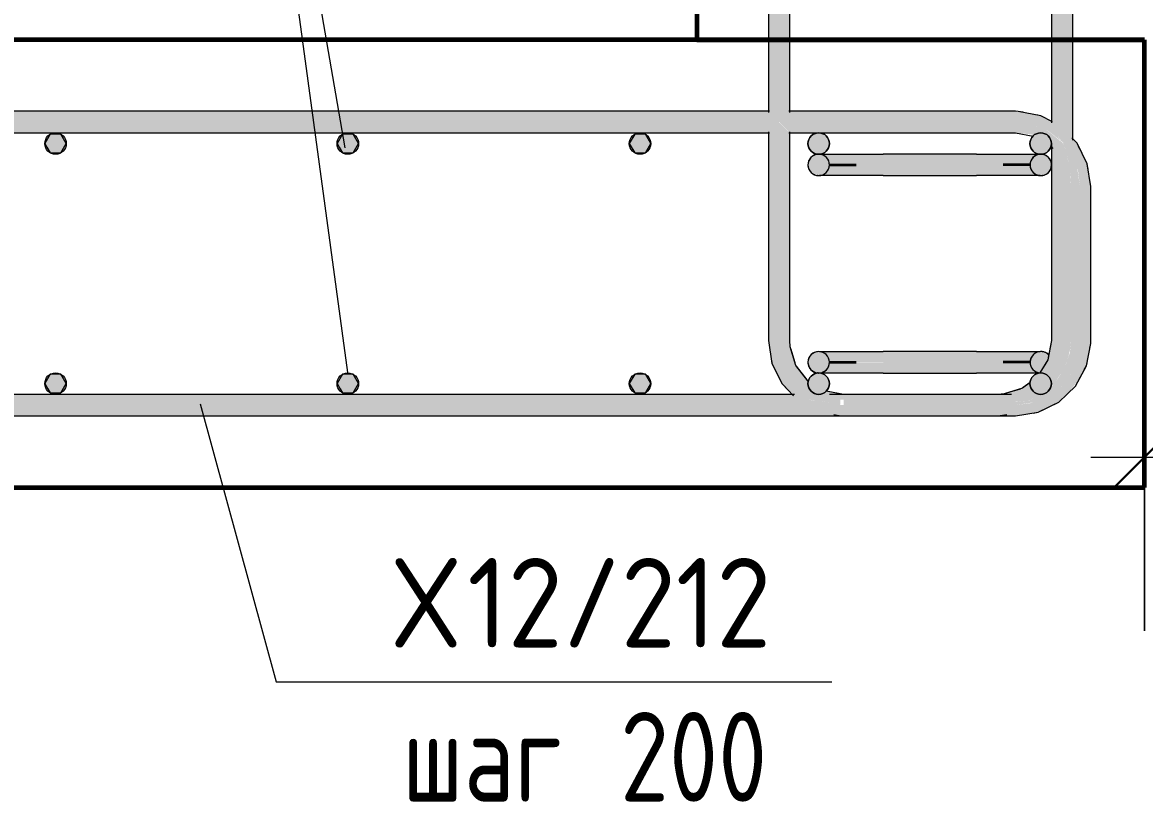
# Model space of a CAD drawing. Header units: millimetres. Extents: x 2384 to 38512, y -3571 to 48684.
# Drawn here: x 3384 to 4010, y 42890 to 43325 of the extents above; entities that cross this region are included whole.
import ezdxf

# ---------------------------------------------------------------- set-up
doc = ezdxf.new("R2010")
doc.units = ezdxf.units.MM
for name, color, linetype, lineweight in [('AA_Dim', 7, 'Continuous', 9), ('AA_Dim-20', 7, 'Continuous', 9), ('AA_Oformlenie', 7, 'Continuous', 9), ('AA_Vinoska', 7, 'Continuous', 9), ('AF_Stena_Опалубка', 253, 'Continuous', 20), ('KR_Armatura', 7, 'Continuous', 20), ('KR_Armatura_Tonkie', 7, 'Continuous', 20)]:
    doc.layers.add(name, color=color, linetype=linetype, lineweight=lineweight)
doc.styles.add('ISOCPEUR_1', font='isocpeur.ttf', dxfattribs={"width": 0.9, "height": 50})
doc.styles.add('ISOCPEUR_2', font='isocpeur.ttf', dxfattribs={"width": 0.8, "height": 50})
doc.dimstyles.new('00_Точн_3_знака__прозр_', dxfattribs={"dimscale": 304.8, "dimtxt": 49.799059, "dimasz": 0.111549, "dimexe": 0.098425, "dimexo": 0.065617, "dimgap": 0.006562, "dimtad": 1, "dimdec": 3, "dimrnd": 0.001, "dimdsep": 46, "dimtxsty": 'ISOCPEUR_1', "dimblk1": 'OBLIQUE', "dimblk2": 'OBLIQUE', "dimsah": 1, "dimcen": 0.09, "dimdle": 0.098425, "dimazin": 0, "dimtfac": 1, "dimtdec": 4, "dimtix": 1, "dimtmove": 1, "dimatfit": 3, "dimfxl": 1, "dimtvp": 1, "dimtolj": 1, "dimtzin": 0, "dimlwd": 18, "dimlwe": 18, "dimarcsym": 2})
doc.dimstyles.new('05_Округл_5мм__прозр__1', dxfattribs={"dimscale": 304.8, "dimtxt": 49.799059, "dimasz": 0.111549, "dimexe": 0.098425, "dimexo": 0.065617, "dimgap": 0.006562, "dimtad": 1, "dimdec": 0, "dimrnd": 5, "dimdsep": 46, "dimtxsty": 'ISOCPEUR_1', "dimblk1": 'OBLIQUE', "dimblk2": 'OBLIQUE', "dimsah": 1, "dimcen": 0.09, "dimdle": 0.098425, "dimazin": 0, "dimtfac": 1, "dimtdec": 4, "dimtix": 1, "dimtmove": 0, "dimatfit": 3, "dimfxl": 1, "dimtvp": 1, "dimtolj": 1, "dimtzin": 0, "dimlwd": 18, "dimlwe": 18, "dimarcsym": 2})

# ---------------------------------------------------------------- blocks, each defined once
blk = doc.blocks.new('350_Хомут прямоугольный верт _НесАрм_РабПлоск_ - 350_Хомут прямоугольный верт _НесАрм_РабПлоск_-3780184-Схема армирования стен входной группы в_о Г_1-Е_1_2_1-3_1 на отм_ -0_920')
at = {"layer": 'KR_Armatura_Tonkie'}
h = blk.add_hatch(color=256, dxfattribs=at)
h.paths.add_polyline_path([(3806.06, 43269), (3938.06, 43269), (3938.06, 43275), (3811.86, 43274.8), (3806.34, 43269.27)])
h.paths.add_polyline_path([(3667.36, 43269), (3806.06, 43269), (3806.06, 43269.27), (3805.79, 43269.28), (3800.06, 43275), (3192.06, 43274.8), (3192.06, 43273.97), (3192.06, 43273.82), (3192.06, 43269), (3638.54, 43269)])
h = blk.add_hatch(color=256, dxfattribs=at)
h.paths.add_polyline_path([(3980.06, 43233), (3978.69, 43242.36), (3975.62, 43251.37), (3970.06, 43259.86), (3969.86, 43259.48), (3969.08, 43259.58), (3968.3, 43257.85), (3967.06, 43256.41), (3965.61, 43256.38), (3964.06, 43257.75), (3969.24, 43251), (3972.84, 43242.32), (3974.06, 43233), (3979.86, 43233)])
h.paths.add_polyline_path([(3964.06, 43257.75), (3963.46, 43258.68), (3962.51, 43259.7), (3960.95, 43262.48), (3959.61, 43266.12), (3959.29, 43267.6), (3957.84, 43269.56), (3955.59, 43270.89), (3948.42, 43273.66), (3938.06, 43274.8), (3938.06, 43269), (3947.38, 43267.77), (3956.06, 43264.18), (3963.52, 43258.46)])
h = blk.add_hatch(color=256, dxfattribs=at)
h.paths.add_polyline_path([(3831.38, 43263), (3938.06, 43263.2), (3938.06, 43269), (3806.06, 43269), (3812.06, 43263), (3831.15, 43263)])
h.paths.add_polyline_path([(3725, 43263), (3800.27, 43263.2), (3806.06, 43269), (3288.06, 43269), (3297.42, 43267.24), (3304.62, 43266.51), (3307.34, 43265.81), (3312.99, 43264.6), (3316.14, 43263.2), (3317.48, 43263), (3696.18, 43263)])
h.paths.add_polyline_path([(3202.06, 43269), (3192.06, 43269), (3192.26, 43267.45), (3193.52, 43267.96), (3193.8, 43267.96), (3197.29, 43268.57), (3198.98, 43268.72)])
h.paths.add_polyline_path([(3278.25, 43263), (3288.06, 43263.2), (3288.06, 43269), (3202.06, 43269), (3202.06, 43267.81), (3210.61, 43266.25), (3210.84, 43266.22), (3211.27, 43266), (3212.61, 43265.73), (3218.51, 43263.91), (3220.31, 43263.2), (3221.37, 43263), (3263.84, 43263)])
h = blk.add_hatch(color=256, dxfattribs=at)
h.paths.add_polyline_path([(3969.06, 43233), (3974.06, 43233), (3972.51, 43243.11), (3969.24, 43251), (3964.06, 43257.75), (3965.61, 43254.94), (3966.87, 43251), (3968.72, 43238.96), (3968.87, 43236.39)])
h.paths.add_polyline_path([(3958.2, 43255.22), (3958.53, 43255.8), (3958.87, 43255.96), (3959.91, 43255.74), (3961.06, 43257.92), (3962.51, 43258.65), (3963.52, 43258.18), (3955.59, 43264.37), (3947.38, 43267.77), (3938.06, 43269), (3938.06, 43263), (3946.87, 43262.11), (3948.31, 43261.62), (3949.06, 43262.2), (3951.28, 43262.9), (3952.06, 43263), (3953.61, 43262.8), (3955.59, 43261.79), (3956.72, 43260.7), (3957.26, 43260), (3957.88, 43258.41), (3958.03, 43256.75), (3958.08, 43255.33)])
for points in [[(3969.13, 43147), (3974.06, 43147), (3974.06, 43233), (3969.06, 43233), (3969.06, 43147)], [(3974.06, 43147), (3980.06, 43147), (3979.86, 43233), (3974.06, 43233), (3974.06, 43150.11)], [(3938.06, 43105), (3947.42, 43106.37), (3956.44, 43109.44), (3965.04, 43114.86), (3970.17, 43121.01), (3975.62, 43128.63), (3978.73, 43136.64), (3979.86, 43147), (3974.06, 43147), (3972.84, 43137.68), (3969.24, 43129), (3963.52, 43121.54), (3955.59, 43115.63), (3946.76, 43112.14), (3938.06, 43111), (3938.06, 43105.16)], [(3938.06, 43111), (3948.17, 43112.55), (3956.06, 43115.82), (3963.57, 43121.62), (3969.24, 43129), (3972.84, 43137.68), (3974.06, 43147), (3969.06, 43147), (3968.35, 43140.06), (3967.7, 43138.45), (3966.52, 43134.62), (3963.07, 43128.04), (3959.66, 43123.01), (3957.47, 43120.51), (3956.97, 43119.63), (3956.06, 43118.57), (3955.06, 43117.8), (3953.61, 43117.2), (3950.43, 43116.55), (3949.74, 43116.1), (3947.38, 43114.46), (3946.34, 43113.8), (3943.77, 43113.24), (3941.18, 43113.08), (3938.06, 43112.65), (3938.06, 43111.06)]]:
    blk.add_hatch(color=256, dxfattribs=at).paths.add_polyline_path(points)
h = blk.add_hatch(color=256, dxfattribs=at)
h.paths.add_polyline_path([(3928.06, 43111), (3938.06, 43111), (3938.06, 43112.81), (3935.68, 43112.55), (3933.97, 43112.2)])
h.paths.add_polyline_path([(3869.12, 43111), (3928.06, 43111), (3928.06, 43117), (3842.06, 43116.8), (3842.06, 43111), (3854.71, 43111)])
h.paths.add_polyline_path([(3838.6, 43111), (3840.3, 43111.16), (3836.1, 43111.54), (3831.54, 43112.76), (3828.27, 43113.69), (3825.39, 43113.51), (3820.79, 43114.36), (3819.93, 43114.49), (3817.69, 43115.4), (3814.15, 43116.8), (3811.47, 43117), (3329.86, 43116.8), (3324.06, 43111), (3835.08, 43111)])
h.paths.add_polyline_path([(3192.06, 43111), (3324.06, 43111), (3324.06, 43111.27), (3323.79, 43111.27), (3318.06, 43117), (3192.06, 43116.8), (3192.06, 43112.23)])
h = blk.add_hatch(color=256, dxfattribs=at)
h.paths.add_polyline_path([(3897.94, 43105), (3938.06, 43105.2), (3938.06, 43111), (3324.06, 43111), (3330.06, 43105), (3869.12, 43105)])
h.paths.add_polyline_path([(3192.06, 43105), (3318.27, 43105.2), (3324.06, 43111), (3192.06, 43111), (3192.06, 43105.16)])
for p, q in [((3800.63, 43275), (3193.71, 43275)), ((3938.06, 43275), (3811.47, 43275)), ((3315.67, 43263), (3800.63, 43263)), ((3811.47, 43263), (3938.06, 43263)), ((3938.06, 43263), (3947.82, 43261.21)), ((3957.98, 43255.43), (3958.85, 43254.32)), ((3980.06, 43147), (3980.06, 43233)), ((3814.63, 43117), (3329.49, 43117)), ((3935.8, 43117), (3834.19, 43117)), ((3329.49, 43105), (3938.06, 43105))]:
    blk.add_line(p, q, dxfattribs=at)
at = {"layer": 'KR_Armatura_Tonkie', "flags": 128}
for points in [[(3958.63, 43269.06), (3952.2, 43272.55), (3939.59, 43274.97), (3938.06, 43275)], [(3980.06, 43233), (3978.1, 43245.69), (3972.4, 43257.19), (3969.49, 43260.2)], [(3938.06, 43105), (3950.75, 43106.96), (3962.25, 43112.67), (3971.49, 43121.58), (3977.61, 43132.86), (3980.03, 43145.47), (3980.06, 43147)]]:
    blk.add_lwpolyline(points, dxfattribs=at)
blk = doc.blocks.new('350_Хомут прямоугольный верт _НесАрм_РабПлоск_ - 350_Хомут прямоугольный верт _НесАрм_РабПлоск_-V2-Схема армирования стен входной группы в_о Г_1-Е_1_2_1-3_1 на отм_ -0_920')
at = {"layer": 'KR_Armatura_Tonkie'}
blk.add_line((3938.06, 43263), (3947.82, 43261.21), dxfattribs=at)
at = {"layer": 'KR_Armatura_Tonkie', "flags": 128}
for points in [[(3942.26, 43274.46), (3939.59, 43274.97), (3938.06, 43275)], [(3954.44, 43271.34), (3952.2, 43272.55), (3950.42, 43272.89)], [(3974, 43253.96), (3972.4, 43257.19), (3971.16, 43258.47)], [(3978.55, 43242.77), (3978.1, 43245.69), (3976.38, 43249.16)], [(3979.52, 43142.8), (3980.03, 43145.47), (3980.06, 43147)], [(3976.4, 43130.63), (3977.61, 43132.86), (3977.95, 43134.64)], [(3967.12, 43117.36), (3971.49, 43121.58), (3974.35, 43126.84)], [(3959.02, 43111.07), (3962.25, 43112.67), (3963.53, 43113.9)], [(3947.83, 43106.51), (3950.75, 43106.96), (3954.22, 43108.69)]]:
    blk.add_lwpolyline(points, dxfattribs=at)
blk = doc.blocks.new('350_Стержень верт с удлинением концов _НесАрм_РабПлоск_ - 350_Стержень верт с удлинением концов _НесАрм_РабПлоск_-V3-Схема армирования стен входной группы в_о Г_1-Е_1_2_1-3_1 на отм_ -0_920')
at = {"layer": 'KR_Armatura_Tonkie'}
blk.add_hatch(color=256, dxfattribs=at).paths.add_polyline_path([(12.23, 18.72), (13.78, 18.93), (15.23, 19.53), (16.47, 20.48), (17.42, 21.72), (18.02, 23.17), (18.23, 24.72), (18.02, 26.28), (17.33, 27.85), (16.47, 28.97), (14.55, 30.2), (13.78, 30.52), (12.23, 30.72), (9.91, 30.2), (9.23, 29.92), (7.98, 28.97), (7.03, 27.72), (6.43, 26.28), (6.23, 24.72), (6.62, 22.71), (7.03, 21.72), (7.98, 20.48), (9.23, 19.53), (10.67, 18.93)])
at = {"layer": 'AA_Oformlenie'}
for start, end in [(360, 180), (180, 360)]:
    blk.add_arc((12.23, 24.72), 6, start, end, dxfattribs=at)
at = {"layer": 'KR_Armatura_Tonkie'}
blk.add_circle((12.23, 24.72), 6, dxfattribs=at)
blk = doc.blocks.new('350_Стержень П торец СК-СГ _НесАрм_РабПлоск_ - 350_Стержень П торец СК-СГ _НесАрм_РабПлоск_-3786965-Схема армирования стен входной группы в_о Г_1-Е_1_2_1-3_1 на отм_ -0_920')
at = {"layer": 'KR_Armatura_Tonkie'}
h = blk.add_hatch(color=256, dxfattribs=at)
h.paths.add_polyline_path([(3806.06, 43147), (3812.06, 43147), (3811.86, 43263.2), (3805.82, 43269), (3805.82, 43268.76), (3800.06, 43263), (3800.27, 43147), (3804.51, 43147)])
h.paths.add_polyline_path([(3806.06, 43269), (3807.03, 43269.97), (3807.37, 43269.97), (3807.37, 43270.31), (3812.06, 43275), (3811.86, 43935), (3800.06, 43935), (3800.27, 43274.8), (3805.82, 43269.24)])
h = blk.add_hatch(color=256, dxfattribs=at)
h.paths.add_polyline_path([(3962.61, 43147), (3969.06, 43147), (3969.06, 43233), (3968.3, 43243.06), (3967.96, 43245.38), (3967.3, 43247.49), (3966.87, 43251.32), (3965.4, 43255.33), (3963.84, 43257.92), (3963.18, 43258.45), (3962.05, 43258.46), (3961.06, 43257.92), (3959.69, 43255.81), (3958.53, 43255.8), (3958.06, 43255.35), (3958.27, 43147), (3962.51, 43147)])
h.paths.add_polyline_path([(3965.61, 43256.38), (3967.06, 43256.41), (3968.3, 43257.85), (3969.12, 43259.56), (3969.86, 43259.48), (3970.06, 43260.04), (3969.86, 43935), (3958.06, 43935), (3958.27, 43268.87), (3959.29, 43267.6), (3959.82, 43265.33), (3961.06, 43262.19), (3962.8, 43259.47), (3965.4, 43256.57)])
for points in [[(3840.3, 43111.16), (3840.3, 43114), (3842.06, 43114), (3842.06, 43117), (3833.95, 43118.17), (3832.4, 43118.76), (3831.09, 43117.78), (3829.71, 43117.2), (3827.37, 43117.1), (3825.89, 43117.5), (3825.15, 43117.8), (3823.91, 43118.76), (3822.7, 43120.62), (3822.36, 43121.45), (3822.15, 43123), (3822.36, 43124.63), (3820.85, 43125.79), (3816.08, 43132), (3813.08, 43139.24), (3811.86, 43147), (3800.06, 43147), (3801.49, 43136.13), (3805.69, 43126), (3812.76, 43117), (3814.15, 43116.8), (3817.89, 43115.31), (3819.93, 43114.49), (3825.89, 43113.54), (3828.27, 43113.69), (3836.1, 43111.54)], [(3842.06, 43105), (3928.06, 43105.2), (3928.06, 43117), (3842.06, 43116.8), (3842.06, 43105.16)]]:
    blk.add_hatch(color=256, dxfattribs=at).paths.add_polyline_path(points)
h = blk.add_hatch(color=256, dxfattribs=at)
h.paths.add_polyline_path([(3928.06, 43111), (3938.06, 43112.81), (3944.32, 43113.36), (3946.66, 43114), (3951.22, 43117.11), (3950.51, 43117.2), (3948.56, 43118.19), (3947.74, 43118.86), (3946.81, 43120.14), (3946.2, 43121.99), (3946.06, 43123.32), (3943.06, 43121.02), (3935.83, 43118.02), (3928.06, 43116.8), (3928.06, 43112.65), (3928.06, 43112.55)])
h.paths.add_polyline_path([(3957.68, 43121.02), (3958.41, 43121.68), (3960, 43123.43), (3961.37, 43125.74), (3963.62, 43129), (3966.76, 43135.2), (3968.49, 43141.88), (3968.77, 43144.51), (3969, 43147), (3958.06, 43147), (3957.04, 43139.24), (3953.61, 43131.44), (3951.7, 43128.95), (3952.06, 43129), (3954.29, 43128.52), (3955.59, 43127.79), (3956.62, 43126.84), (3957.47, 43125.49), (3957.86, 43124.55), (3958.04, 43122.83), (3957.86, 43121.45)])
for p, q in [((3800.06, 43935), (3800.06, 43274.43)), ((3800.06, 43935), (3812.06, 43935)), ((3812.06, 43274.43), (3812.06, 43935)), ((3812.11, 43934.91), (3827.06, 43909.02)), ((3958.01, 43934.91), (3943.06, 43909.02)), ((3958.06, 43935), (3958.06, 43268.59)), ((3958.06, 43935), (3970.06, 43935)), ((3970.06, 43258.95), (3970.06, 43935)), ((3800.06, 43263.57), (3800.06, 43147)), ((3812.06, 43147), (3812.06, 43263.57)), ((3958.06, 43256.4), (3958.06, 43147)), ((3842.06, 43117), (3832.4, 43118.77)), ((3928.06, 43117), (3842.06, 43117)), ((3842.06, 43105), (3928.06, 43105)), ((3928.06, 43105), (3933.16, 43105.79))]:
    blk.add_line(p, q, dxfattribs=at)
at = {"layer": 'KR_Armatura_Tonkie', "flags": 128}
for points in [[(3800.06, 43147), (3802.02, 43134.31), (3807.73, 43122.81), (3814.09, 43116.21)], [(3822.14, 43124.57), (3815.47, 43133.11), (3812.27, 43143.46), (3812.06, 43147)], [(3958.06, 43147), (3956.11, 43136.34), (3951.62, 43128.94)], [(3946.15, 43123.69), (3941.95, 43120.41), (3931.6, 43117.21), (3928.06, 43117)], [(3836.57, 43105.79), (3840.53, 43105.03), (3842.06, 43105)]]:
    blk.add_lwpolyline(points, dxfattribs=at)
blk = doc.blocks.new('350_Стержень П торец СК-СГ _НесАрм_РабПлоск_ - 350_Стержень П торец СК-СГ _НесАрм_РабПлоск_-V5-Схема армирования стен входной группы в_о Г_1-Е_1_2_1-3_1 на отм_ -0_920')
at = {"layer": 'KR_Armatura_Tonkie'}
for p, q in [((3800.06, 43935), (3800.06, 43275)), ((3800.27, 43935), (3811.26, 43935)), ((3811.52, 43935), (3811.86, 43935)), ((3812.06, 43275), (3812.06, 43935)), ((3812.11, 43934.91), (3827.06, 43909.02)), ((3958.01, 43934.91), (3943.06, 43909.02)), ((3958.06, 43935), (3958.06, 43269.37)), ((3958.27, 43935), (3969.86, 43935)), ((3970.06, 43260.08), (3970.06, 43935)), ((3800.06, 43263.04), (3800.06, 43147)), ((3812.06, 43147), (3812.06, 43263.03)), ((3958.06, 43255.35), (3958.06, 43147)), ((3958.06, 43147), (3956.32, 43137.49)), ((3815.03, 43134.54), (3812.72, 43142.01)), ((3821.7, 43125.13), (3815.79, 43132.7)), ((3955.27, 43134.97), (3951.62, 43128.94)), ((3946.15, 43123.69), (3942.36, 43120.73)), ((3842.06, 43117), (3832.55, 43118.75)), ((3940.53, 43119.97), (3933.05, 43117.66))]:
    blk.add_line(p, q, dxfattribs=at)
at = {"layer": 'KR_Armatura_Tonkie', "flags": 128}
for points in [[(3801.9, 43135.12), (3802.02, 43134.31), (3803.37, 43131.6)], [(3806.98, 43124.32), (3807.73, 43122.81), (3809.73, 43120.73)]]:
    blk.add_lwpolyline(points, dxfattribs=at)
blk = doc.blocks.new('265_Выпуск П одной длины _НесАрм_РабПлоск_ - В1 _d12_ t250 угловой-V6-Схема армирования стен входной группы в_о Г_1-Е_1_2_1-3_1 на отм_ -0_920')
at = {"layer": 'KR_Armatura_Tonkie'}
for points in [[(-6, -6), (-4.45, -5.8), (-2.86, -5.09), (-1.76, -4.24), (-0.8, -3), (-0.2, -1.55), (0, 0), (-0.2, 1.55), (-0.8, 3), (-1.76, 4.24), (-3, 5.2), (-5.31, 5.91), (-6.69, 5.91), (-7.55, 5.8), (-9, 5.2), (-10.24, 4.24), (-11.2, 3), (-11.8, 1.55), (-12, 0), (-11.8, -1.55), (-11.2, -3), (-10.24, -4.24), (-9, -5.2), (-7.55, -5.8)], [(2.65, 0), (30, 0), (30, 6), (26.22, 5.62), (19.06, 5.48), (13.5, 5.88), (-1.31, 5.8), (-1.84, 5.72), (-4.45, 5.8), (-3, 5.26), (-1.76, 4.24), (-0.8, 3), (-0.2, 1.55), (0, 0), (1.02, 0)], [(30, -6), (30, 0), (0, 0), (-0.2, -1.55), (-0.8, -3), (-1.76, -4.24), (-4.08, -5.75), (-4.45, -5.98), (-0.6, -5.8), (2.08, -5.98), (20.71, -5.87), (25.5, -5.94)], [(77.76, 0), (82, 0), (82, 6), (30, 5.8), (30, 0), (74.79, 0)], [(30, -6), (82, -5.8), (82, 0), (30, 0), (30, -5.87)], [(89.76, 0), (112, 0), (112.2, 1.55), (112.8, 3), (113.76, 4.24), (115, 5.2), (116.11, 5.74), (114, 5.89), (99.32, 5.79), (96.7, 5.64), (82, 5.83), (82, 0)], [(82, -6), (93.89, -5.8), (96.7, -5.64), (103.28, -6), (116.79, -5.94), (116.45, -5.8), (114.86, -5.09), (113.76, -4.24), (112.8, -3), (112.2, -1.55), (112, 0), (82, 0), (82, -5.8)], [(118, -6), (119.55, -5.8), (121.44, -4.86), (122.24, -4.24), (123.2, -3), (123.91, -0.69), (123.8, 1.55), (123.2, 3), (122.24, 4.24), (121, 5.2), (118.69, 5.91), (117.31, 5.91), (116.45, 5.8), (115, 5.2), (113.76, 4.24), (112.8, 3), (112.2, 1.55), (112, 0), (112.2, -1.55), (112.8, -3), (113.76, -4.24), (115, -5.2), (116.45, -5.8)]]:
    blk.add_hatch(color=256, dxfattribs=at).paths.add_polyline_path(points)
at = {"layer": 'KR_Armatura'}
for centre, start, end in [((-6, 0), 91.2465, 88.51388), ((118, 0), 91.05366, 88.70953)]:
    blk.add_arc(centre, 6, start, end, dxfattribs=at)
at = {"layer": 'KR_Armatura_Tonkie'}
for p, q in [((-11.96, 0.72), (-11.94, 0.87)), ((-10.81, 3.58), (-10.67, 3.77)), ((-8.4, 5.5), (-8.17, 5.59)), ((82, 6), (30, 6)), ((118.72, 5.96), (118.87, 5.94)), ((121.58, 4.81), (121.77, 4.67)), ((123.5, 2.4), (123.59, 2.17)), ((-11.5, -2.4), (-11.59, -2.17)), ((-9.58, -4.81), (-9.77, -4.67)), ((-6.72, -5.96), (-6.87, -5.94)), ((30, -6), (82, -6)), ((120.4, -5.5), (120.17, -5.59)), ((122.81, -3.58), (122.67, -3.77))]:
    blk.add_line(p, q, dxfattribs=at)
at = {"layer": 'KR_Armatura_Tonkie', "lineweight": 35}
for p, q in [((0, 0), (15, 0)), ((112, 0), (97, 0))]:
    blk.add_line(p, q, dxfattribs=at)
at = {"layer": 'KR_Armatura_Tonkie', "flags": 128}
for points in [[(-11.57, 2.22), (-11.53, 2.34), (-11.5, 2.39)], [(-9.72, 4.71), (-9.63, 4.77), (-9.58, 4.82)], [(-6.87, 5.94), (-6.78, 5.95), (-6.7, 5.96)], [(-5.28, 6), (-4.97, 6), (-4.6, 6), (-4.17, 6), (-3.69, 6), (-3.16, 6), (-2.57, 6), (-1.93, 6), (-1.24, 6), (-0.5, 6), (0.29, 6), (1.12, 6), (2.01, 6), (2.93, 6), (3.91, 6), (4.92, 6), (5.97, 6), (7.06, 6), (8.19, 6), (9.35, 6), (10.55, 6), (11.78, 6), (13.03, 6), (14.32, 6), (15.62, 6), (16.96, 6), (18.31, 6), (19.68, 6), (21.07, 6), (22.47, 6), (23.88, 6), (25.3, 6), (26.74, 6), (28.17, 6), (29.61, 6), (30, 6)], [(82, 6), (83.44, 6), (84.88, 6), (86.31, 6), (87.74, 6), (89.15, 6), (90.56, 6), (91.95, 6), (93.32, 6), (94.68, 6), (96.02, 6), (97.33, 6), (98.62, 6), (99.89, 6), (101.12, 6), (102.33, 6), (103.5, 6), (104.64, 6), (105.74, 6), (106.8, 6), (107.82, 6), (108.81, 6), (109.75, 6), (110.64, 6), (111.49, 6), (112.29, 6), (113.05, 6), (113.75, 6), (114.4, 6), (115, 6), (115.55, 6), (116.05, 6), (116.49, 6), (116.87, 6), (117.2, 6)], [(120.22, 5.57), (120.34, 5.53), (120.39, 5.5)], [(122.71, 3.72), (122.77, 3.63), (122.82, 3.58)], [(-11.94, -0.87), (-11.95, -0.78), (-11.96, -0.7)], [(-10.71, -3.72), (-10.77, -3.63), (-10.82, -3.58)], [(-8.22, -5.57), (-8.34, -5.53), (-8.39, -5.5)], [(30, -6), (28.56, -6), (27.12, -6), (25.69, -6), (24.26, -6), (22.85, -6), (21.44, -6), (20.05, -6), (18.68, -6), (17.32, -6), (15.98, -6), (14.67, -6), (13.38, -6), (12.11, -6), (10.88, -6), (9.67, -6), (8.5, -6), (7.36, -6), (6.26, -6), (5.2, -6), (4.18, -6), (3.19, -6), (2.25, -6), (1.36, -6), (0.51, -6), (-0.29, -6), (-1.05, -6), (-1.75, -6), (-2.4, -6), (-3, -6), (-3.55, -6), (-4.05, -6), (-4.49, -6), (-4.87, -6), (-5.2, -6), (-5.48, -6), (-5.62, -6)], [(117.62, -6), (117.54, -6), (117.28, -6), (116.97, -6), (116.6, -6), (116.17, -6), (115.69, -6), (115.16, -6), (114.57, -6), (113.93, -6), (113.24, -6), (112.5, -6), (111.71, -6), (110.88, -6), (109.99, -6), (109.07, -6), (108.09, -6), (107.08, -6), (106.03, -6), (104.94, -6), (103.81, -6), (102.65, -6), (101.45, -6), (100.22, -6), (98.97, -6), (97.68, -6), (96.38, -6), (95.04, -6), (93.69, -6), (92.32, -6), (90.93, -6), (89.53, -6), (88.12, -6), (86.7, -6), (85.26, -6), (83.83, -6), (82.39, -6), (82, -6)], [(118.87, -5.94), (118.78, -5.95), (118.7, -5.96)], [(121.72, -4.71), (121.63, -4.77), (121.58, -4.82)], [(123.57, -2.22), (123.53, -2.34), (123.5, -2.39)]]:
    blk.add_lwpolyline(points, dxfattribs=at)
at = {"layer": 'KR_Armatura_Tonkie'}
for centre, start, end in [((-6, 0), 93.34748, 180), ((-6, 0), 180, 360), ((-6, 0), 360, 86.65252), ((118, 0), 93.78818, 180), ((118, 0), 180, 353.30504), ((118, 0), 6.69496, 87.09323)]:
    blk.add_arc(centre, 6, start, end, dxfattribs=at)
blk = doc.blocks.new('265_Выпуск П одной длины _НесАрм_РабПлоск_ - В1 _d12_ t250 угловой-V7-Схема армирования стен входной группы в_о Г_1-Е_1_2_1-3_1 на отм_ -0_920')
at = {"layer": 'KR_Armatura_Tonkie'}
for points in [[(-6.35, -5.95), (-4.45, -5.8), (-3, -5.2), (-1.76, -4.24), (-0.8, -3), (-0.2, -1.55), (-0.03, 0.22), (-0.2, 1.55), (-0.8, 3), (-1.76, 4.24), (-3, 5.2), (-4.45, 5.8), (-6, 6), (-7.55, 5.8), (-9, 5.2), (-10.24, 4.24), (-11.2, 3), (-11.8, 1.55), (-12, 0), (-11.8, -1.55), (-11.2, -3), (-10.24, -4.24), (-9, -5.2), (-6.69, -5.91)], [(4.02, 0), (30, 0.22), (30, 6), (26.22, 5.62), (19.06, 5.48), (13.5, 5.88), (-1.31, 5.8), (-1.84, 5.72), (-4.45, 5.8), (-3, 5.26), (-1.76, 4.24), (-0.8, 3), (-0.2, 1.55), (0, 0), (2.65, 0)], [(77.76, 0), (82, 0), (82, 6), (30, 5.8), (30, 0), (74.79, 0)], [(34.97, -6), (82, -5.8), (82, 0), (30, 0), (30, -6)], [(96.84, 0), (112.03, 0.22), (112.2, 1.55), (112.8, 3), (113.76, 4.24), (115, 5.2), (116.11, 5.74), (114, 5.89), (99.32, 5.79), (96.7, 5.64), (82, 5.83), (82, 0), (92.61, 0)], [(82, -6), (92.61, -5.87), (98.67, -5.75), (103.28, -6), (116.45, -5.8), (115, -5.2), (113.76, -4.24), (112.8, -3), (112.2, -1.55), (112, 0), (82, 0), (82, -5.8)], [(117.56, -5.94), (120.02, -2.6), (122.64, 3.73), (121.83, 4.56), (121, 5.2), (119.55, 5.8), (118, 6), (116.45, 5.8), (115, 5.2), (113.76, 4.24), (112.8, 3), (112.2, 1.55), (112, 0), (112.2, -1.55), (112.8, -3), (113.76, -4.24), (115.12, -5.25), (117.31, -5.91)]]:
    blk.add_hatch(color=256, dxfattribs=at).paths.add_polyline_path(points)
h = blk.add_hatch(color=256, dxfattribs=at)
h.paths.add_polyline_path([(-4.55, -5.99), (-4.45, -5.8), (-4.67, -5.99)])
h.paths.add_polyline_path([(30, -6), (30, 0), (0, 0), (-0.2, -1.55), (-0.8, -3), (-1.76, -4.24), (-4.08, -5.75), (-4.45, -5.98), (-0.6, -5.8), (2.08, -5.98), (20.71, -5.87), (25.5, -5.94)])
at = {"layer": 'KR_Armatura'}
for centre, start, end in [((-6, 0), 90, 268.51388), ((-6, 0), 270.78358, 90), ((118, 0), 90, 266.13914), ((118, 0), 38.00606, 90)]:
    blk.add_arc(centre, 6, start, end, dxfattribs=at)
at = {"layer": 'KR_Armatura_Tonkie'}
for p, q in [((-11.96, 0.72), (-11.94, 0.87)), ((-10.81, 3.58), (-10.67, 3.77)), ((-8.4, 5.5), (-8.17, 5.59)), ((82, 6), (30, 6)), ((118.72, 5.96), (118.87, 5.94)), ((121.58, 4.81), (121.77, 4.67)), ((-11.5, -2.4), (-11.59, -2.17)), ((-9.58, -4.81), (-9.77, -4.67)), ((-6.72, -5.96), (-6.87, -5.94)), ((30, -6), (82, -6))]:
    blk.add_line(p, q, dxfattribs=at)
at = {"layer": 'KR_Armatura_Tonkie', "lineweight": 35}
for p, q in [((0, 0), (15, 0)), ((112, 0), (97, 0))]:
    blk.add_line(p, q, dxfattribs=at)
at = {"layer": 'KR_Armatura_Tonkie', "flags": 128}
for points in [[(-11.57, 2.22), (-11.53, 2.34), (-11.5, 2.39)], [(-9.72, 4.71), (-9.63, 4.77), (-9.58, 4.82)], [(-6.87, 5.94), (-6.78, 5.95), (-6.7, 5.96)], [(-5.62, 6), (-5.54, 6), (-5.28, 6), (-4.97, 6), (-4.6, 6), (-4.17, 6), (-3.69, 6), (-3.16, 6), (-2.57, 6), (-1.93, 6), (-1.24, 6), (-0.5, 6), (0.29, 6), (1.12, 6), (2.01, 6), (2.93, 6), (3.91, 6), (4.92, 6), (5.97, 6), (7.06, 6), (8.19, 6), (9.35, 6), (10.55, 6), (11.78, 6), (13.03, 6), (14.32, 6), (15.62, 6), (16.96, 6), (18.31, 6), (19.68, 6), (21.07, 6), (22.47, 6), (23.88, 6), (25.3, 6), (26.74, 6), (28.17, 6), (29.61, 6), (30, 6)], [(82, 6), (83.44, 6), (84.88, 6), (86.31, 6), (87.74, 6), (89.15, 6), (90.56, 6), (91.95, 6), (93.32, 6), (94.68, 6), (96.02, 6), (97.33, 6), (98.62, 6), (99.89, 6), (101.12, 6), (102.33, 6), (103.5, 6), (104.64, 6), (105.74, 6), (106.8, 6), (107.82, 6), (108.81, 6), (109.75, 6), (110.64, 6), (111.49, 6), (112.29, 6), (113.05, 6), (113.75, 6), (114.4, 6), (115, 6), (115.55, 6), (116.05, 6), (116.49, 6), (116.87, 6), (117.2, 6), (117.48, 6), (117.62, 6)], [(120.22, 5.57), (120.34, 5.53), (120.39, 5.5)], [(-11.94, -0.87), (-11.95, -0.78), (-11.96, -0.7)], [(-10.71, -3.72), (-10.77, -3.63), (-10.82, -3.58)], [(-8.22, -5.57), (-8.34, -5.53), (-8.39, -5.5)], [(30, -6), (28.56, -6), (27.12, -6), (25.69, -6), (24.26, -6), (22.85, -6), (21.44, -6), (20.05, -6), (18.68, -6), (17.32, -6), (15.98, -6), (14.67, -6), (13.38, -6), (12.11, -6), (10.88, -6), (9.67, -6), (8.5, -6), (7.36, -6), (6.26, -6), (5.2, -6), (4.18, -6), (3.19, -6), (2.25, -6), (1.36, -6), (0.51, -6), (-0.29, -6), (-1.05, -6), (-1.75, -6), (-2.4, -6), (-3, -6), (-3.55, -6), (-4.05, -6), (-4.49, -6), (-4.87, -6), (-5.2, -6)], [(117.22, -6), (116.97, -6), (116.6, -6), (116.17, -6), (115.69, -6), (115.16, -6), (114.57, -6), (113.93, -6), (113.24, -6), (112.5, -6), (111.71, -6), (110.88, -6), (109.99, -6), (109.07, -6), (108.09, -6), (107.08, -6), (106.03, -6), (104.94, -6), (103.81, -6), (102.65, -6), (101.45, -6), (100.22, -6), (98.97, -6), (97.68, -6), (96.38, -6), (95.04, -6), (93.69, -6), (92.32, -6), (90.93, -6), (89.53, -6), (88.12, -6), (86.7, -6), (85.26, -6), (83.83, -6), (82.39, -6), (82, -6)]]:
    blk.add_lwpolyline(points, dxfattribs=at)
at = {"layer": 'KR_Armatura_Tonkie'}
for centre, start, end in [((-6, 0), 360, 180), ((-6, 0), 180, 266.65252), ((-6, 0), 273.34748, 360), ((118, 0), 38.77746, 180), ((118, 0), 180, 265.76713)]:
    blk.add_arc(centre, 6, start, end, dxfattribs=at)
blk = doc.blocks.new('DIMBLOCK7-Схема армирования стен входной группы в_о Г_1-Е_1_2_1-3_1 на отм_ -0_920')
at = {"layer": 'AA_Dim-20', "lineweight": 30}
for p, q in [((2828.22, 43357), (2811.22, 43374)), ((2828.22, 43357), (2845.22, 43340)), ((2828.22, 43257), (2811.22, 43274)), ((2828.22, 43257), (2845.22, 43240))]:
    blk.add_line(p, q, dxfattribs=at)
at = {"layer": 'AA_Dim-20', "lineweight": 18}
for p, q in [((3792.06, 43357), (2798.22, 43357)), ((2828.22, 43257), (2828.22, 43357)), ((2828.22, 43357), (3792.06, 43357)), ((3152.06, 43257), (2798.22, 43257)), ((2828.22, 43257), (3152.06, 43257))]:
    blk.add_line(p, q, dxfattribs=at)
at = {"layer": 'AA_Dim-20', "color": 0, "lineweight": 18, "insert": (2760.9, 43263.9), "char_height": 50, "width": 103.4288, "attachment_point": 1, "rotation": 90, "line_spacing_factor": 1.149209, "style": 'ISOCPEUR_1'}
blk.add_mtext('100', dxfattribs=at)
blk = doc.blocks.new('_Oblique')
at = {"color": 0, "linetype": 'ByBlock', "lineweight": -2}
blk.add_line((-0.5, -0.5), (0.5, 0.5), dxfattribs=at)
blk = doc.blocks.new('DIMBLOCK37-Схема армирования стен входной группы в_о Г_1-Е_1_2_1-3_1 на отм_ -0_920')
at = {"layer": 'AA_Dim-20', "lineweight": 18}
for p, q in [((4053.67, 43181.55), (4042.56, 43081.93)), ((4136.88, 43181.55), (4053.67, 43181.55)), ((4010.06, 42985), (4010.06, 43111.93)), ((4075.06, 42933), (4075.06, 43111.93)), ((3980.06, 43081.93), (4075.06, 43081.93)), ((4010.06, 43081.93), (4010.06, 42985)), ((4075.06, 43081.93), (4075.06, 42933))]:
    blk.add_line(p, q, dxfattribs=at)
at = {"layer": 'AA_Dim-20', "lineweight": 30}
for p, q in [((4010.06, 43081.93), (4027.06, 43098.93)), ((4075.06, 43081.93), (4092.06, 43098.93)), ((4010.06, 43081.93), (3993.06, 43064.93)), ((4075.06, 43081.93), (4058.06, 43064.93))]:
    blk.add_line(p, q, dxfattribs=at)
at = {"layer": 'AA_Dim-20', "color": 0, "lineweight": 18, "insert": (4073.67, 43248.87), "char_height": 50, "width": 75.8478, "attachment_point": 1, "line_spacing_factor": 1.149209, "style": 'ISOCPEUR_1'}
blk.add_mtext('65', dxfattribs=at)
blk = doc.blocks.new('042_М_Арматуры - Диам длина поз _ Комментарий-2260297-Схема армирования стен входной группы в_о Г_1-Е_1_2_1-3_1 на отм_ -0_920')
at = {"layer": 'AA_Vinoska'}
blk.add_line((-7, 0), (7, 0), dxfattribs=at)

msp = doc.modelspace()

# ---------------------------------------------------------------- hatches: boundary and pattern name
at = {"layer": 'KR_Armatura'}
h = msp.add_hatch(color=256, dxfattribs=at)
edge = h.paths.add_edge_path()
edge.add_arc((3402.1298, 43256.9999), 6, 0, 360)
for points in [[(3399.1298, 43251.8038), (3405.1298, 43251.8038), (3408.1298, 43256.9999), (3405.1298, 43262.1961), (3399.1298, 43262.1961), (3396.1298, 43256.9999), (3397.2926, 43254.9859)], [(3562.2758, 43251.8038), (3568.2758, 43251.8038), (3571.2758, 43256.9999), (3568.2758, 43262.1961), (3562.2758, 43262.1961), (3559.2758, 43256.9999), (3560.4387, 43254.9859)], [(3731.4219, 43251.8038), (3734.4219, 43256.9999), (3731.4219, 43262.1961), (3725.4219, 43262.1961), (3722.4219, 43256.9999), (3725.4219, 43251.8038)], [(3399.1298, 43117.8038), (3405.1298, 43117.8038), (3408.1298, 43122.9999), (3405.1298, 43128.1961), (3399.1298, 43128.1961), (3396.1298, 43122.9999), (3397.7804, 43120.141)], [(3562.2758, 43117.8038), (3568.2758, 43117.8038), (3571.2758, 43122.9999), (3568.2758, 43128.1961), (3562.2758, 43128.1961), (3559.2758, 43122.9999), (3560.9264, 43120.141)], [(3731.4219, 43117.8038), (3734.4219, 43122.9999), (3731.4219, 43128.1961), (3725.4219, 43128.1961), (3722.4219, 43122.9999), (3725.4219, 43117.8038)]]:
    msp.add_hatch(color=256, dxfattribs=at).paths.add_polyline_path(points)
h = msp.add_hatch(color=256, dxfattribs=at)
edge = h.paths.add_edge_path()
edge.add_arc((3565.2758, 43256.9999), 6, 0, 360)
h = msp.add_hatch(color=256, dxfattribs=at)
edge = h.paths.add_edge_path()
edge.add_arc((3728.4219, 43256.9999), 6, 0, 360)
h = msp.add_hatch(color=256, dxfattribs=at)
edge = h.paths.add_edge_path()
edge.add_arc((3402.1298, 43122.9999), 6, 0, 360)
h = msp.add_hatch(color=256, dxfattribs=at)
edge = h.paths.add_edge_path()
edge.add_arc((3565.2758, 43122.9999), 6, 0, 360)
h = msp.add_hatch(color=256, dxfattribs=at)
edge = h.paths.add_edge_path()
edge.add_arc((3728.4219, 43122.9999), 6, 0, 360)

# ---------------------------------------------------------------- linework, layer by layer
at = {"layer": 'AA_Vinoska'}
for p, q in [((3563.763, 43254.5781), (3492.9152, 43663.4294)), ((3565.239, 43129.1183), (3492.9152, 43663.4294)), ((3482.9279, 43111.693), (3525.3384, 42956.5598)), ((3525.3384, 42956.5598), (3555.4722, 42956.5598))]:
    msp.add_line(p, q, dxfattribs=at)
at = {"layer": 'AF_Stena_Опалубка', "lineweight": 60}
for p, q in [((3760.0619, 46145), (3760.0619, 43314.9999)), ((4010.0619, 43314.9999), (3120.0616, 43314.9999)), ((3760.0619, 43314.9999), (4010.0619, 43314.9999)), ((4010.0619, 43064.9999), (4010.0619, 43314.9999)), ((3120.0616, 43064.9999), (4010.0619, 43064.9999))]:
    msp.add_line(p, q, dxfattribs=at)
at = {"layer": 'KR_Armatura'}
for p, q in [((3399.1298, 43262.1961), (3396.1298, 43256.9999)), ((3405.1298, 43262.1961), (3399.1298, 43262.1961)), ((3408.1298, 43256.9999), (3405.1298, 43262.1961)), ((3562.2758, 43262.1961), (3559.2758, 43256.9999)), ((3568.2758, 43262.1961), (3562.2758, 43262.1961)), ((3571.2758, 43256.9999), (3568.2758, 43262.1961)), ((3725.4219, 43262.1961), (3722.4219, 43256.9999)), ((3731.4219, 43262.1961), (3725.4219, 43262.1961)), ((3734.4219, 43256.9999), (3731.4219, 43262.1961)), ((3396.1298, 43256.9999), (3397.2926, 43254.9859)), ((3397.2926, 43254.9859), (3399.1298, 43251.8038)), ((3405.1298, 43251.8038), (3408.1298, 43256.9999)), ((3559.2758, 43256.9999), (3560.4387, 43254.9859)), ((3560.4387, 43254.9859), (3562.2758, 43251.8038)), ((3568.2758, 43251.8038), (3571.2758, 43256.9999)), ((3722.4219, 43256.9999), (3725.4219, 43251.8038)), ((3731.4219, 43251.8038), (3734.4219, 43256.9999)), ((3399.1298, 43251.8038), (3405.1298, 43251.8038)), ((3562.2758, 43251.8038), (3568.2758, 43251.8038)), ((3725.4219, 43251.8038), (3731.4219, 43251.8038)), ((3399.1298, 43128.1961), (3396.1298, 43122.9999)), ((3405.1298, 43128.1961), (3399.1298, 43128.1961)), ((3408.1298, 43122.9999), (3405.1298, 43128.1961)), ((3562.2758, 43128.1961), (3559.2758, 43122.9999)), ((3568.2758, 43128.1961), (3562.2758, 43128.1961)), ((3571.2758, 43122.9999), (3568.2758, 43128.1961)), ((3725.4219, 43128.1961), (3722.4219, 43122.9999)), ((3731.4219, 43128.1961), (3725.4219, 43128.1961)), ((3734.4219, 43122.9999), (3731.4219, 43128.1961)), ((3396.1298, 43122.9999), (3397.7804, 43120.141)), ((3397.7804, 43120.141), (3399.1298, 43117.8038)), ((3399.1298, 43117.8038), (3405.1298, 43117.8038)), ((3405.1298, 43117.8038), (3408.1298, 43122.9999)), ((3559.2758, 43122.9999), (3560.9264, 43120.141)), ((3560.9264, 43120.141), (3562.2758, 43117.8038)), ((3562.2758, 43117.8038), (3568.2758, 43117.8038)), ((3568.2758, 43117.8038), (3571.2758, 43122.9999)), ((3722.4219, 43122.9999), (3725.4219, 43117.8038)), ((3725.4219, 43117.8038), (3731.4219, 43117.8038)), ((3731.4219, 43117.8038), (3734.4219, 43122.9999))]:
    msp.add_line(p, q, dxfattribs=at)
for centre in [(3402.1298, 43256.9999), (3565.2758, 43256.9999), (3728.4219, 43256.9999), (3402.1298, 43122.9999), (3565.2758, 43122.9999), (3728.4219, 43122.9999)]:
    msp.add_circle(centre, 6, dxfattribs=at)

# ---------------------------------------------------------------- block references
at = {"layer": 'AA_Vinoska', "xscale": 19.99999999999999, "yscale": 19.99999999999999, "zscale": 19.99999999999999}
msp.add_blockref('042_М_Арматуры - Диам длина поз _ Комментарий-2260297-Схема армирования стен входной группы в_о Г_1-Е_1_2_1-3_1 на отм_ -0_920', (3695.4722, 42956.5598), dxfattribs=at)
at = {"layer": 'KR_Armatura_Tonkie'}
for name, p in [('350_Стержень П торец СК-СГ _НесАрм_РабПлоск_ - 350_Стержень П торец СК-СГ _НесАрм_РабПлоск_-3786965-Схема армирования стен входной группы в_о Г_1-Е_1_2_1-3_1 на отм_ -0_920', (0, 0)), ('350_Стержень П торец СК-СГ _НесАрм_РабПлоск_ - 350_Стержень П торец СК-СГ _НесАрм_РабПлоск_-V5-Схема армирования стен входной группы в_о Г_1-Е_1_2_1-3_1 на отм_ -0_920', (0, 0)), ('350_Стержень П торец СК-СГ _НесАрм_РабПлоск_ - 350_Стержень П торец СК-СГ _НесАрм_РабПлоск_-V5-Схема армирования стен входной группы в_о Г_1-Е_1_2_1-3_1 на отм_ -0_920', (0, 0)), ('350_Стержень П торец СК-СГ _НесАрм_РабПлоск_ - 350_Стержень П торец СК-СГ _НесАрм_РабПлоск_-V5-Схема армирования стен входной группы в_о Г_1-Е_1_2_1-3_1 на отм_ -0_920', (0, 0)), ('350_Стержень П торец СК-СГ _НесАрм_РабПлоск_ - 350_Стержень П торец СК-СГ _НесАрм_РабПлоск_-V5-Схема армирования стен входной группы в_о Г_1-Е_1_2_1-3_1 на отм_ -0_920', (0, 0)), ('350_Хомут прямоугольный верт _НесАрм_РабПлоск_ - 350_Хомут прямоугольный верт _НесАрм_РабПлоск_-3780184-Схема армирования стен входной группы в_о Г_1-Е_1_2_1-3_1 на отм_ -0_920', (0, 0)), ('350_Хомут прямоугольный верт _НесАрм_РабПлоск_ - 350_Хомут прямоугольный верт _НесАрм_РабПлоск_-V2-Схема армирования стен входной группы в_о Г_1-Е_1_2_1-3_1 на отм_ -0_920', (0, 0)), ('350_Хомут прямоугольный верт _НесАрм_РабПлоск_ - 350_Хомут прямоугольный верт _НесАрм_РабПлоск_-V2-Схема армирования стен входной группы в_о Г_1-Е_1_2_1-3_1 на отм_ -0_920', (0, 0)), ('350_Хомут прямоугольный верт _НесАрм_РабПлоск_ - 350_Хомут прямоугольный верт _НесАрм_РабПлоск_-V2-Схема армирования стен входной группы в_о Г_1-Е_1_2_1-3_1 на отм_ -0_920', (0, 0)), ('350_Хомут прямоугольный верт _НесАрм_РабПлоск_ - 350_Хомут прямоугольный верт _НесАрм_РабПлоск_-V2-Схема армирования стен входной группы в_о Г_1-Е_1_2_1-3_1 на отм_ -0_920', (0, 0)), ('350_Стержень верт с удлинением концов _НесАрм_РабПлоск_ - 350_Стержень верт с удлинением концов _НесАрм_РабПлоск_-V3-Схема армирования стен входной группы в_о Г_1-Е_1_2_1-3_1 на отм_ -0_920', (3815.9266, 43232.2771)), ('350_Стержень верт с удлинением концов _НесАрм_РабПлоск_ - 350_Стержень верт с удлинением концов _НесАрм_РабПлоск_-V3-Схема армирования стен входной группы в_о Г_1-Е_1_2_1-3_1 на отм_ -0_920', (3939.8353, 43232.2771)), ('265_Выпуск П одной длины _НесАрм_РабПлоск_ - В1 _d12_ t250 угловой-V6-Схема армирования стен входной группы в_о Г_1-Е_1_2_1-3_1 на отм_ -0_920', (3834.1531, 43245.0912)), ('265_Выпуск П одной длины _НесАрм_РабПлоск_ - В1 _d12_ t250 угловой-V7-Схема армирования стен входной группы в_о Г_1-Е_1_2_1-3_1 на отм_ -0_920', (3834.1531, 43134.9087)), ('350_Стержень верт с удлинением концов _НесАрм_РабПлоск_ - 350_Стержень верт с удлинением концов _НесАрм_РабПлоск_-V3-Схема армирования стен входной группы в_о Г_1-Е_1_2_1-3_1 на отм_ -0_920', (3815.9266, 43098.2771)), ('350_Стержень верт с удлинением концов _НесАрм_РабПлоск_ - 350_Стержень верт с удлинением концов _НесАрм_РабПлоск_-V3-Схема армирования стен входной группы в_о Г_1-Е_1_2_1-3_1 на отм_ -0_920', (3939.8353, 43098.2771))]:
    msp.add_blockref(name, p, dxfattribs=at)

# ---------------------------------------------------------------- texts
at = {"layer": 'AA_Vinoska', "char_height": 50, "attachment_point": 1}
for s, insert, width, style in [('\\fISOCPEUR|b0|i0|c204|p34|;\\W.9;Х', (3591.535, 43025.6419), 49.063275, 'ISOCPEUR_1'), ('12/212', (3632.0162, 43025.6419), 210.683475, 'ISOCPEUR_1'), (' 200', (3691.8133, 42939.6608), 133.4008, 'ISOCPEUR_2'), ('шаг', (3595.505, 42939.6608), 116.7257, 'ISOCPEUR_2')]:
    msp.add_mtext(s, dxfattribs=dict(at, insert=insert, width=width, style=style))

# ---------------------------------------------------------------- dimensions: what is measured, and where the dimension line sits
at = {"layer": 'AA_Dim', "lineweight": 18}
dim = msp.add_linear_dim(base=(2828.2181, 43356.9999), p1=(3172.0616, 43256.9999), p2=(3812.0619, 43356.9999), angle=90, dimstyle='05_Округл_5мм__прозр__1', override={"dimpost": '<>', "dimfxl": 647.765675}, dxfattribs=at)
dim.commit()
dim.dimension.update_dxf_attribs({"geometry": 'DIMBLOCK7-Схема армирования стен входной группы в_о Г_1-Е_1_2_1-3_1 на отм_ -0_920', "text_midpoint": (2801.2181, 43306.9999)})
dim = msp.add_linear_dim(base=(4075.0619, 43081.9252), p1=(4010.0619, 42964.9999), p2=(4075.0619, 42912.9999), dimstyle='00_Точн_3_знака__прозр_', override={"dimpost": '<>', "dimfxl": 83.240615}, dxfattribs=at)
dim.commit()
dim.dimension.update_dxf_attribs({"geometry": 'DIMBLOCK37-Схема армирования стен входной группы в_о Г_1-Е_1_2_1-3_1 на отм_ -0_920', "text_midpoint": (4111.5978, 43215.5398), "dimtype": 160})

doc.saveas('drawing.dxf')
